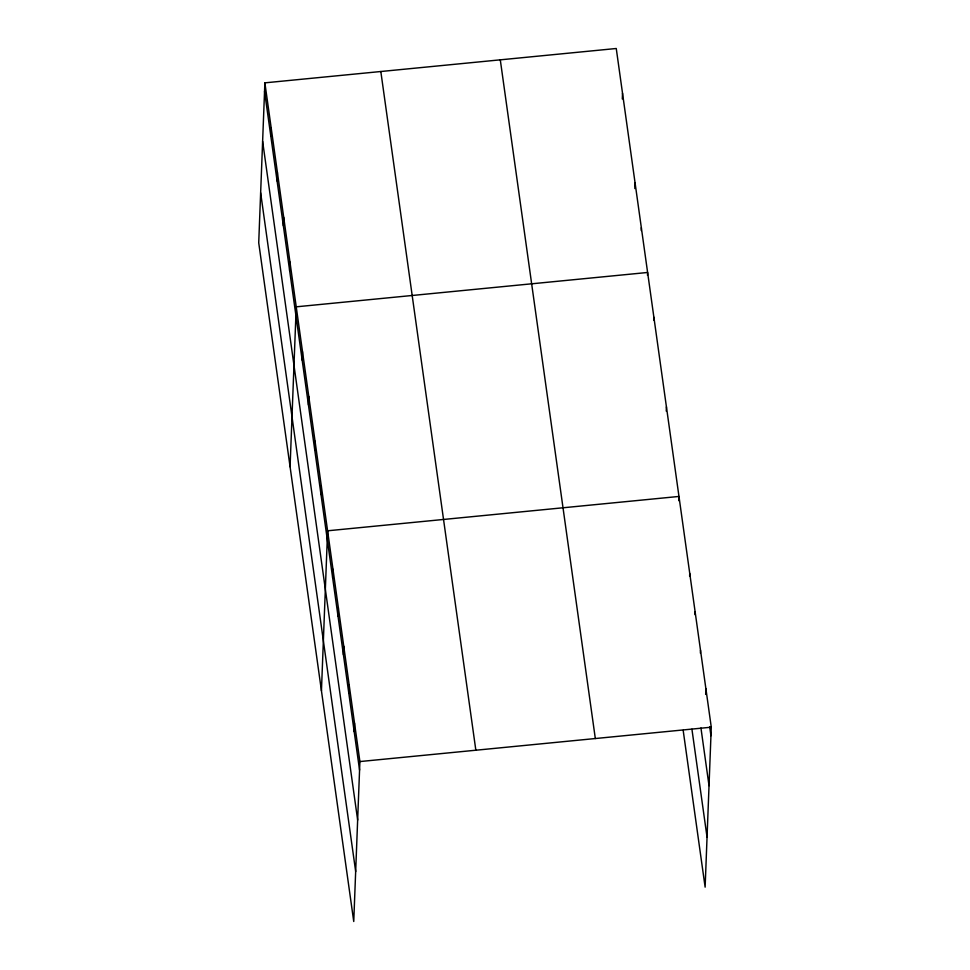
<?xml version="1.0" encoding="UTF-8"?>
<svg xmlns="http://www.w3.org/2000/svg" width="970" height="970" viewBox="0 0 970 970"><rect width="100%" height="100%" fill="white"/><g stroke="black" fill="none" stroke-linecap="round" stroke-linejoin="round"><path stroke-width="1.45" d="M264.871 82.85L258.723 242.803L353.747 921.5L359.894 761.559L264.871 82.85L616.253 48.5L711.277 727.197L705.129 887.15L683.171 730.349M270.812 136.164L271.139 127.652M277.08 180.966L277.408 172.442M283.361 225.755L283.689 217.231M289.63 270.545L289.957 262.033M290.078 466.776L296.226 306.823L647.608 272.473L647.499 275.31M302.179 360.137L302.494 351.613M308.448 404.926L308.775 396.415M314.716 449.728L315.044 441.204M320.985 494.518L321.312 486.006M321.446 690.737L327.593 530.796L678.964 496.446L678.806 500.702M332.649 577.768L332.977 569.257M338.033 616.229L338.36 607.717M343.416 654.689L343.744 646.178M348.8 693.15L349.127 684.638M354.183 731.61L354.511 723.099M622.303 98.976L622.522 93.29M634.841 188.556L635.059 182.881M641.231 230.52L641.34 227.671M653.768 320.1L653.877 317.263M666.257 411.11L666.426 406.854M689.621 576.204L689.731 573.367M695.005 614.665L695.114 611.827M700.401 653.125L700.51 650.276M705.675 694.423L705.893 688.736M359.894 761.559L711.277 727.197M709.701 726.845L710.949 735.721M700.946 727.997L709.021 785.688M691.925 729.197L707.045 837.171M500.29 59.837L595.325 738.534M380.822 71.513L475.846 750.222M264.543 91.374L359.567 770.071M262.627 141.341L357.651 820.038M260.651 192.824L355.675 871.533"/></g></svg>
